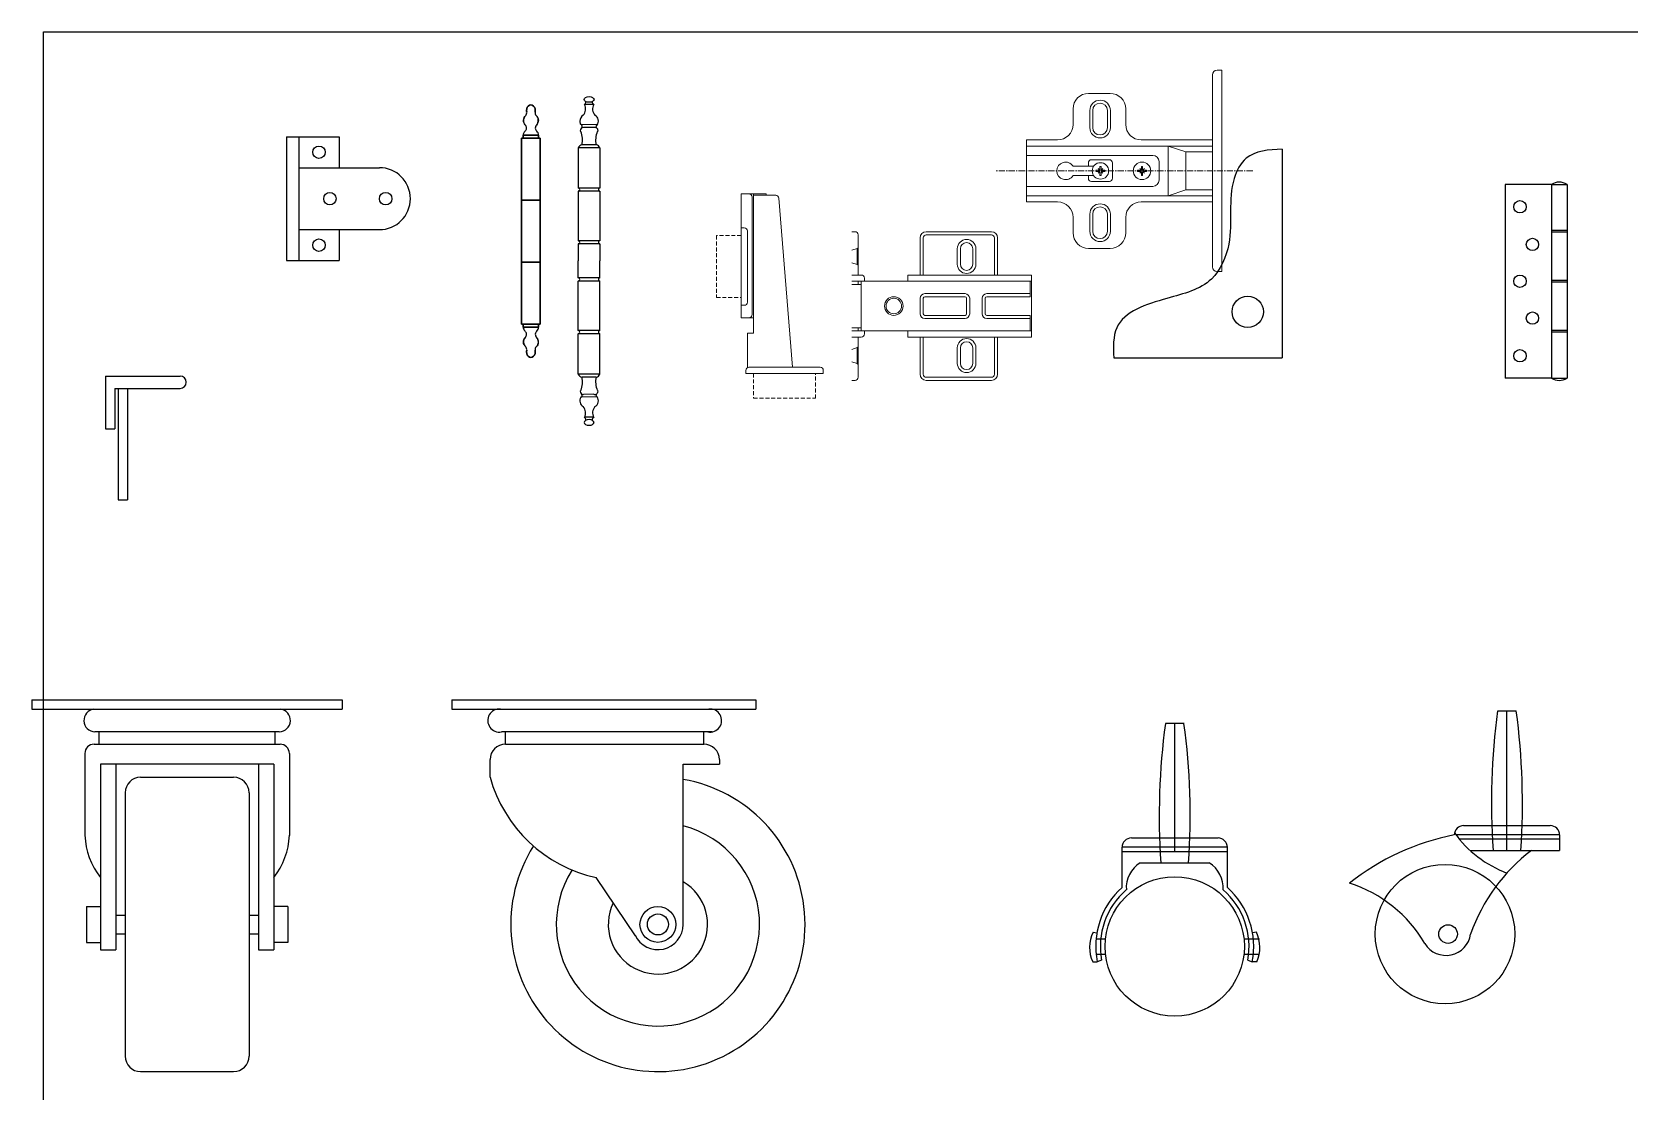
# Model space of a CAD drawing. Extents: x -159357 to -158161, y -75715 to -75088.
# Drawn here: x -159357 to -158841, y -75430 to -75088 of the extents above; entities that cross this region are included whole.
import ezdxf

# ---------------------------------------------------------------- set-up
doc = ezdxf.new("R2010")
doc.units = 0
doc.header["$LTSCALE"] = 2
doc.header["$MEASUREMENT"] = 0
doc.linetypes.add('CENTERX2', pattern=[4, 2.5, -0.5, 0.5, -0.5])
doc.linetypes.add('HIDDEN', pattern=[9.525, 6.35, -3.175])
doc.layers.get('0').update_dxf_attribs({"linetype": 'CONTINUOUS'})
for name, color, linetype, lineweight in [('01-가는선', 12, 'CONTINUOUS', 9), ('04-중심선', 62, 'CENTERX2', 9), ('HIDDEN', 7, 'HIDDEN', 5), ('MISC', 8, 'CONTINUOUS', 5), ('MISC2', 42, 'CONTINUOUS', 9), ('MISC3', 253, 'CONTINUOUS', 0), ('标注', 7, 'CONTINUOUS', 25)]:
    doc.layers.add(name, color=color, linetype=linetype, lineweight=lineweight)
for name, color, linetype in [('7主线', 7, 'CONTINUOUS'), ('9细线', 9, 'CONTINUOUS'), ('公司', 7, 'CONTINUOUS'), ('繪圖層', 7, 'CONTINUOUS')]:
    doc.layers.add(name, color=color, linetype=linetype)

# ---------------------------------------------------------------- blocks, each defined once
blk = doc.blocks.new('012')
at = {"layer": '7主线', "ltscale": 15}
for p, q in [((9170.44, 4806.66), (9187.44, 4806.66)), ((9170.44, 4806.66), (9170.44, 4766.66)), ((9174.44, 4806.66), (9174.44, 4766.66)), ((9187.44, 4806.66), (9187.44, 4796.66)), ((9174.44, 4796.66), (9200.44, 4796.66)), ((9174.44, 4776.66), (9200.44, 4776.66)), ((9187.44, 4776.66), (9187.44, 4766.66)), ((9170.44, 4766.66), (9187.44, 4766.66))]:
    blk.add_line(p, q, dxfattribs=at)
for centre in [(9180.94, 4801.66), (9184.46, 4786.66), (9202.46, 4786.66), (9180.94, 4771.66)]:
    blk.add_circle(centre, 2, dxfattribs=at)
blk.add_arc((9200.44, 4786.66), 10, 270, 90, dxfattribs=at)
blk = doc.blocks.new('013')
at = {"layer": '7主线', "ltscale": 15}
for p, q in [((9112.08, 4729.41), (9112.08, 4712.41)), ((9112.08, 4729.41), (9136.08, 4729.41)), ((9115.08, 4725.41), (9115.08, 4712.41)), ((9115.08, 4725.41), (9136.08, 4725.41)), ((9116.08, 4725.41), (9116.08, 4689.41)), ((9119.08, 4725.41), (9119.08, 4689.41)), ((9112.08, 4712.41), (9115.08, 4712.41)), ((9116.08, 4689.41), (9119.08, 4689.41))]:
    blk.add_line(p, q, dxfattribs=at)
blk.add_arc((9136.08, 4727.41), 2, 270, 90, dxfattribs=at)
blk = doc.blocks.new('A$C48B26C07')
at = {"layer": '9细线', "ltscale": 15}
for p, q in [((6, 70.73), (0, 70.73)), ((0, 10.73), (0, 70.73)), ((0, 70.73), (0, 10.73)), ((0, 70.73), (6, 70.73)), ((5.5, 71.73), (0.5, 71.73)), ((0.5, 71.73), (0.5, 70.73)), ((0.5, 70.73), (0.5, 71.73)), ((0.5, 71.73), (5.5, 71.73)), ((0.5, 71.73), (0.5, 70.73)), ((5.5, 70.73), (5.5, 71.73)), ((5.5, 71.73), (5.5, 70.73)), ((5.5, 71.73), (5.5, 70.73)), ((6, 70.73), (6, 10.73)), ((6, 10.73), (6, 70.73)), ((6, 50.73), (0, 50.73)), ((0, 50.73), (6, 50.73)), ((6, 30.73), (0, 30.73)), ((0, 30.73), (6, 30.73)), ((6, 10.73), (0, 10.73)), ((0, 10.73), (6, 10.73)), ((0.5, 9.73), (0.5, 10.73)), ((0.5, 10.73), (0.5, 9.73)), ((0.5, 9.73), (0.5, 10.73)), ((5.5, 10.73), (5.5, 9.73)), ((5.5, 9.73), (5.5, 10.73)), ((5.5, 9.73), (5.5, 10.73)), ((5.5, 9.73), (0.5, 9.73)), ((0.5, 9.73), (5.5, 9.73))]:
    blk.add_line(p, q, dxfattribs=at)
for centre, radius, start, end in [((0.5, 78.88), 1.17, 315.1215, 15.4027), ((0.5, 78.88), 1.17, 315.1215, 15.4027), ((5.5, 78.88), 1.17, 164.5973, 224.8785), ((5.5, 78.88), 1.17, 164.5973, 224.8785), ((2.26, 71.64), 1.76, 130.9746, 177.0071), ((2.26, 71.64), 1.76, 130.9746, 177.0071), ((0.18, 74.02), 1.4, 311.2728, 45.6311), ((0.18, 74.02), 1.4, 311.2728, 45.6311), ((5.82, 74.02), 1.4, 134.3689, 228.7272), ((5.82, 74.02), 1.4, 134.3689, 228.7272), ((3.74, 71.64), 1.76, 2.9929, 49.0254), ((3.74, 71.64), 1.76, 2.9929, 49.0254), ((2.26, 9.82), 1.76, 182.9929, 229.0254), ((2.26, 9.82), 1.76, 182.9929, 229.0254), ((0.18, 7.44), 1.4, 314.3689, 48.7272), ((0.18, 7.44), 1.4, 314.3689, 48.7272), ((5.82, 7.44), 1.4, 131.2728, 225.6311), ((5.82, 7.44), 1.4, 131.2728, 225.6311), ((3.74, 9.82), 1.76, 310.9746, 357.0071), ((3.74, 9.82), 1.76, 310.9746, 357.0071), ((0.5, 2.58), 1.17, 344.5973, 44.8785), ((0.5, 2.58), 1.17, 344.5973, 44.8785), ((5.5, 2.58), 1.17, 135.1215, 195.4027), ((5.5, 2.58), 1.17, 135.1215, 195.4027)]:
    blk.add_arc(centre, radius, start, end, dxfattribs=at)
at = {"layer": '9细线', "ltscale": 15, "extrusion": (0, 0, -1)}
for centre, major_axis, ratio, start_param, end_param in [((3, 76.45), (-2.4, 0), 0.933417, -0.696243, 0.798559), ((3, 79.67), (0, -1.79), 0.797867, 1.256636, 5.026549), ((3, 76.45), (2.4, 0), 0.933417, -0.798559, 0.745916), ((3, 5), (2.4, 0), 0.933417, 2.343034, 3.887509), ((3, 5), (-2.4, 0), 0.933417, 2.44535, 3.940152), ((3, 1.79), (0, -1.79), 0.797867, 4.398229, 8.168142)]:
    blk.add_ellipse(centre, major_axis=major_axis, ratio=ratio, start_param=start_param, end_param=end_param, dxfattribs=at)
at = {"layer": '9细线', "ltscale": 15}
for centre, major_axis, ratio, start_param, end_param in [((3, 76.45), (-2.4, 0), 0.933417, -0.798559, 0.745916), ((3, 79.67), (0, -1.79), 0.797867, 1.256636, 5.026549), ((3, 76.45), (2.4, 0), 0.933417, -0.696243, 0.798559), ((3, 5), (2.4, 0), 0.933417, 2.44535, 3.940152), ((3, 5), (-2.4, 0), 0.933417, 2.343034, 3.887509), ((3, 1.79), (0, -1.79), 0.797867, 4.398229, 8.168142)]:
    blk.add_ellipse(centre, major_axis=major_axis, ratio=ratio, start_param=start_param, end_param=end_param, dxfattribs=at)
blk = doc.blocks.new('019')
at = {"layer": '7主线', "ltscale": 15}
blk.add_blockref('A$C48B26C07', (9640.22, 4494.21), dxfattribs=at)
blk = doc.blocks.new('A$C40FB03D4')
for p, q in [((-12.5, 24), (-13.5, 24)), ((-11.5, 23), (-11.5, 10)), ((8.5, 10), (8.5, 22)), ((9.5, 10), (9.5, 22)), ((10.5, 24), (31.5, 24)), ((10.5, 23), (31.5, 23)), ((32.5, 10), (32.5, 22)), ((33.5, 10), (33.5, 22)), ((-11.84, 18.54), (-13.5, 17.98)), ((-11.84, 18.54), (-11.84, 13.43)), ((20.5, 13.5), (20.5, 18.5)), ((21.5, 13.5), (21.5, 18.5)), ((25.5, 18.5), (25.5, 13.5)), ((26.5, 18.5), (26.5, 13.5)), ((-11.84, 13.43), (-13.5, 13.98)), ((-10.5, 10), (-13.5, 10)), ((-13.5, 8), (44.5, 8)), ((-10.5, 7), (-13.5, 7)), ((-11.5, 8), (-11.5, 7)), ((-11.5, 8), (-11.5, 7)), ((-10.5, 8), (-10.5, -8)), ((-9.5, 8), (-9.5, 9)), ((4.5, 10), (44.5, 10)), ((4.5, 8), (4.5, 10)), ((44, 3), (44, 8)), ((44.5, -10), (44.5, 10)), ((8.5, -2.5), (8.5, 2.5)), ((9.5, -2.5), (9.5, 2.5)), ((10, 4), (23, 4)), ((10, 3), (23, 3)), ((23.5, -2.5), (23.5, 2.5)), ((24.5, -2.5), (24.5, 2.5)), ((28.5, -2.5), (28.5, 2.5)), ((29.5, -2.5), (29.5, 2.5)), ((30, 4), (44, 4)), ((30, 3), (44, 3)), ((10, -3), (23, -3)), ((10, -4), (23, -4)), ((30, -3), (44, -3)), ((30, -4), (44, -4)), ((44, -8), (44, -3)), ((-10.5, -7), (-13.5, -7)), ((-13.5, -8), (44.5, -8)), ((-10.5, -10), (-13.5, -10)), ((-11.5, -7), (-11.5, -8)), ((-11.5, -8), (-11.5, -7)), ((-11.5, -8), (-11.5, -7)), ((-11.5, -10), (-11.5, -23)), ((-9.5, -8), (-9.5, -9)), ((4.5, -10), (4.5, -8)), ((4.5, -10), (44.5, -10)), ((8.5, -22), (8.5, -10)), ((9.5, -22), (9.5, -10)), ((32.5, -22), (32.5, -10)), ((33.5, -22), (33.5, -10)), ((-11.84, -13.43), (-13.5, -13.98)), ((-11.84, -18.54), (-11.84, -13.43)), ((20.5, -18.5), (20.5, -13.5)), ((21.5, -18.5), (21.5, -13.5)), ((25.5, -13.5), (25.5, -18.5)), ((26.5, -13.5), (26.5, -18.5)), ((-11.84, -18.54), (-13.5, -17.98)), ((-12.5, -24), (-13.5, -24)), ((10.5, -23), (31.5, -23)), ((10.5, -24), (31.5, -24))]:
    blk.add_line(p, q)
for radius in [3, 2.5]:
    blk.add_circle((0, 0), radius)
for centre, radius, start, end in [((-12.5, 23), 1, 360, 90), ((10.5, 22), 2, 90, 180), ((10.5, 22), 1, 90, 180), ((23.5, 18.5), 3, 0, 180), ((31.5, 22), 2, 0, 90), ((31.5, 22), 1, 0, 90), ((-12, 19.01), 0.5, 288.4349, 0), ((23.5, 18.5), 2, 0, 180), ((-12, 12.96), 0.5, 0, 71.5651), ((23.5, 13.5), 3, 180, 0), ((23.5, 13.5), 2, 180, 0), ((-10.5, 9), 1, 0, 90), ((10, 2.5), 1.5, 90, 180), ((10, 2.5), 0.5, 90, 180), ((23, 2.5), 1.5, 0, 90), ((23, 2.5), 0.5, 0, 90), ((30, 2.5), 1.5, 90, 180), ((30, 2.5), 0.5, 90, 180), ((10, -2.5), 1.5, 180, 270), ((10, -2.5), 0.5, 180, 270), ((23, -2.5), 1.5, 270, 0), ((23, -2.5), 0.5, 270, 0), ((30, -2.5), 1.5, 180, 270), ((30, -2.5), 0.5, 180, 270), ((-10.5, -9), 1, 270, 0), ((-12, -12.96), 0.5, 288.4349, 0), ((23.5, -13.5), 3, 0, 180), ((23.5, -13.5), 2, 0, 180), ((-12, -19.01), 0.5, 0, 71.5651), ((23.5, -18.5), 3, 180, 0), ((23.5, -18.5), 2, 180, 0), ((-12.5, -23), 1, 270, 0), ((10.5, -22), 2, 180, 270), ((10.5, -22), 1, 180, 270), ((31.5, -22), 2, 270, 0), ((31.5, -22), 1, 270, 0)]:
    blk.add_arc(centre, radius, start, end)
blk = doc.blocks.new('hinge')
at = {"layer": 'HIDDEN', "ltscale": 0.1}
for points in [[(0, 26.5), (8, 26.5), (8, 6.5), (0, 6.5)], [(-24, -26), (-24, -18), (-4, -18), (-4, -26)]]:
    blk.add_lwpolyline(points, close=True, dxfattribs=at)
at = {"layer": 'MISC2'}
for p, q in [((-16.5, -16), (-12.11, 38.58)), ((-11.12, 39.5), (-4, 39.5)), ((0, 40), (-8, 40)), ((-8, 39.5), (-8, 40)), ((-4, -5), (-4, 40)), ((-3.5, 39), (-3.5, 1)), ((0, 40), (0, 0)), ((-2, 5), (-2, 28)), ((-1, 29), (0, 29)), ((-4, 0), (0, 0)), ((-3, 0), (0, 0)), ((-1, 4), (0, 4)), ((-4, -5), (-2, -5)), ((-4, -5), (-2, -5)), ((-2, -5), (-2, -16.13)), ((-26.5, -18), (-26.5, -17)), ((-1.5, -18), (-26.5, -18)), ((-2.5, -16), (-25.5, -16)), ((-1.5, -18), (-1.5, -17))]:
    blk.add_line(p, q, dxfattribs=at)
for centre, start, end in [((-11.12, 38.5), 90, 175.4057), ((-2.5, 39), 90, 180), ((-1, 28), 90, 180), ((-2.5, 1), 180, 270), ((-1, 5), 180, 270), ((-25.5, -17), 90, 180), ((-2.5, -17), 0, 90)]:
    blk.add_arc(centre, 1, start, end, dxfattribs=at)
blk = doc.blocks.new('A$C223F4AA5')
at = {"layer": 'MISC2', "xscale": -1}
blk.add_blockref('hinge', (-16.5, 16), dxfattribs=at)
blk = doc.blocks.new('A$C79321D02')
at = {"layer": '繪圖層'}
for p, q in [((9.15, 6.12), (9.04, 0.81)), ((15.52, 5.78), (15.52, 1.22)), ((16.52, 7), (16.52, 0)), ((16.52, 7), (29.52, 7)), ((29.52, 7), (29.52, 0)), ((30.52, 7), (30.52, 0)), ((30.52, 7), (46.52, 7)), ((46.52, 7), (46.52, 0)), ((47.52, 7), (47.52, 0)), ((47.52, 7), (53.02, 7)), ((58.52, 7), (53.02, 7)), ((58.52, 7), (58.52, 0)), ((59.52, 7), (59.52, 0)), ((75.52, 7), (59.52, 7)), ((75.52, 7), (75.52, 0)), ((76.52, 7), (76.52, 0)), ((89.52, 7), (76.52, 7)), ((89.52, 7), (89.52, 0)), ((90.52, 5.78), (90.52, 1.22)), ((96.9, 6.12), (97.01, 0.81)), ((2.55, 5), (2.55, 2)), ((10, 5), (9.94, 1.66)), ((10, 5), (9.94, 1.68)), ((76.52, 0), (76.52, 0)), ((96.05, 5), (96.11, 1.66)), ((103.5, 5), (103.5, 2)), ((16.52, 0), (29.52, 0)), ((16.52, 0), (29.52, 0)), ((30.52, 0), (46.52, 0)), ((47.52, 0), (53.02, 0)), ((58.52, 0), (53.02, 0)), ((75.52, 0), (59.52, 0)), ((89.52, 0), (76.52, 0)), ((89.52, 0), (76.52, 0))]:
    blk.add_line(p, q, dxfattribs=at)
for centre, radius, start, end in [((3.99, 7.7), 3.07, 241.8311, 310.819), ((7.91, 4.3), 2.2, 55.8429, 150.5301), ((9.68, 6.24), 0.539, 192.2605, 329.7045), ((11.01, 5.34), 1.07, 90.3564, 198.6712), ((11.01, 5.34), 1.07, 90.3564, 198.6712), ((10.34, 5.37), 1.24, 40.1162, 57.5463), ((10.34, 5.37), 1.24, 40.1162, 57.5463), ((14, 12.62), 7.01, 247.1959, 282.5442), ((17.16, 5.45), 1.67, 112.4927, 168.6459), ((30.02, 7), 0.5, 179.7088, 0.2912), ((47.02, 7), 0.5, 179.9484, 0.0516), ((59.02, 7), 0.5, 179.9484, 0.0516), ((76.02, 7), 0.5, 179.7088, 0.2912), ((88.89, 5.45), 1.67, 11.3541, 67.5073), ((92.05, 12.62), 7.01, 257.4558, 292.8041), ((95.71, 5.37), 1.24, 122.4537, 139.8838), ((95.04, 5.34), 1.07, 341.3288, 89.6436), ((96.37, 6.24), 0.539, 210.2955, 347.7395), ((98.14, 4.3), 2.2, 29.4699, 124.1571), ((102.06, 7.7), 3.07, 229.181, 298.1689), ((1.73, 5.45), 0.927, 260.9203, 331.2617), ((1.73, 1.55), 0.927, 28.7383, 99.0797), ((3.99, -0.7), 3.07, 49.181, 118.1689), ((7.91, 2.7), 2.2, 209.4699, 270), ((7.94, 2.59), 2.09, 269.2082, 301.6012), ((9.63, 0.73), 0.594, 35.4301, 172.6544), ((11.01, 1.66), 1.07, 178.1089, 269.6436), ((11.01, 1.66), 1.07, 178.1082, 180), ((7.91, 4.3), 2.2, 18.5409, 18.6261), ((7.91, 4.3), 2.2, 18.5409, 18.6283), ((11.01, 1.66), 1.07, 161.3288, 161.5042), ((10.34, 1.63), 1.24, 302.4537, 319.8838), ((10.34, 1.63), 1.24, 302.4537, 319.8838), ((14, -5.62), 7.01, 77.4558, 112.8041), ((17.16, 1.55), 1.67, 191.3541, 247.5073), ((30.02, 0), 0.5, 359.7088, 180.2912), ((47.02, 0), 0.5, 359.9484, 180.0516), ((59.02, 0), 0.5, 359.9484, 180.0516), ((76.02, 0), 0.5, 359.7088, 180.2912), ((88.89, 1.55), 1.67, 292.4927, 348.6459), ((92.05, -5.62), 7.01, 67.1959, 102.5442), ((95.71, 1.63), 1.24, 220.1162, 237.5463), ((95.04, 1.66), 1.07, 270.3564, 1.8918), ((96.42, 0.73), 0.594, 7.3456, 144.5699), ((98.14, 4.3), 2.2, 161.3739, 161.4591), ((98.14, 2.7), 2.2, 239.1905, 330.5301), ((102.06, -0.7), 3.07, 61.8311, 130.819), ((104.32, 5.45), 0.927, 208.7383, 279.0797), ((104.32, 1.55), 0.927, 80.9203, 151.2617)]:
    blk.add_arc(centre, radius, start, end, dxfattribs=at)
blk.add_ellipse((0.9, 3.5), major_axis=(0, -1.6), ratio=0.5625, dxfattribs=at)
at = {"layer": '繪圖層', "extrusion": (0, 0, -1)}
blk.add_ellipse((105.15, 3.5), major_axis=(0, -1.6), ratio=0.5625, dxfattribs=at)
blk = doc.blocks.new('A$C57737B93')
for p, q in [((15, 63.22), (0, 63.22)), ((0, 63.22), (0, 0.78)), ((15, 63.22), (20, 63.22)), ((15, 63.22), (15, 0.78)), ((20, 63.22), (20, 0.78)), ((20, 48.37), (15, 48.37)), ((20, 47.87), (15, 47.87)), ((20, 32.25), (15, 32.25)), ((20, 31.75), (15, 31.75)), ((20, 16.13), (15, 16.13)), ((20, 15.63), (15, 15.63)), ((15, 0.78), (0, 0.78)), ((15, 0.78), (20, 0.78))]:
    blk.add_line(p, q)
for centre in [(4.81, 56.04), (8.83, 43.89), (4.81, 32), (8.83, 20.11), (4.81, 7.96)]:
    blk.add_circle(centre, 2)
for centre, start, end in [((17.5, 59.62), 55.1769, 124.8231), ((17.5, 4.38), 235.1769, 304.8231)]:
    blk.add_arc(centre, 4.38, start, end)
blk = doc.blocks.new('A$C21170CDE')
at = {"layer": '01-가는선'}
for p, q in [((0, -32.5), (0, 32.5)), ((0, 32.5), (1.5, 32.5)), ((3, 31), (3, -31)), ((36, 25), (43, 25)), ((31, 20), (31, 15)), ((35.93, 19.49), (35.93, 13.97)), ((36.89, 19.49), (36.89, 13.97)), ((41.64, 13.97), (41.64, 19.49)), ((42.6, 19.49), (42.6, 13.97)), ((48, 20), (48, 15)), ((3, 10), (26, 10)), ((3, 8), (63, 8)), ((11.55, 6.14), (3, 6.14)), ((17.24, 8), (11.55, 6.14)), ((11.55, 6.14), (11.55, -6.14)), ((17.24, 8), (17.24, -8)), ((53, 10), (63, 10)), ((63, 10), (63, -10)), ((20.24, 3), (20.24, -3)), ((22.24, 5), (63, 5)), ((24.29, 0.2), (25.37, 0.2)), ((25.44, 0.29), (24.98, 0.77)), ((25.53, 1.44), (25.53, 0.36)), ((25.93, 1.44), (25.93, 0.36)), ((26.02, 0.29), (26.48, 0.77)), ((26.09, 0.2), (27.17, 0.2)), ((37.71, 0.2), (38.79, 0.2)), ((38.86, 0.29), (38.4, 0.77)), ((38.95, 1.44), (38.95, 0.36)), ((39.35, 1.44), (39.35, 0.36)), ((39.44, 0.29), (39.9, 0.77)), ((39.5, 0.2), (40.59, 0.2)), ((48.01, 1.5), (41.33, 1.5)), ((22.24, -5), (63, -5)), ((24.29, -0.2), (25.37, -0.2)), ((25.44, -0.29), (24.98, -0.77)), ((25.53, -0.36), (25.53, -1.44)), ((25.93, -0.36), (25.93, -1.44)), ((26.02, -0.29), (26.48, -0.77)), ((26.09, -0.2), (27.17, -0.2)), ((37.71, -0.2), (38.79, -0.2)), ((38.86, -0.29), (38.4, -0.77)), ((38.95, -0.36), (38.95, -1.44)), ((39.35, -0.36), (39.35, -1.44)), ((39.44, -0.29), (39.9, -0.77)), ((39.5, -0.2), (40.59, -0.2)), ((48.01, -1.5), (41.33, -1.5)), ((11.55, -6.14), (3, -6.14)), ((3, -8), (63, -8)), ((3, -10), (26, -10)), ((17.24, -8), (11.55, -6.14)), ((53, -10), (63, -10)), ((31, -15), (31, -20)), ((35.93, -19.49), (35.93, -13.97)), ((36.89, -19.49), (36.89, -13.97)), ((41.64, -13.97), (41.64, -19.49)), ((42.6, -19.49), (42.6, -13.97)), ((48, -15), (48, -20)), ((36, -25), (43, -25)), ((1.5, -32.5), (0, -32.5))]:
    blk.add_line(p, q, dxfattribs=at)
blk.add_lwpolyline([(43.04, -1.5), (43.04, -2.39, -0.414214), (42.04, -3.39), (36.25, -3.39, -0.414214), (35.25, -2.39), (35.25, 2.59, -0.414214), (36.25, 3.59), (42.04, 3.59, -0.414214), (43.04, 2.59), (43.04, 1.5)], format="xyb", dxfattribs=at)
for centre, radius in [((25.73, 0), 2.83), ((39.15, 0), 2.65)]:
    blk.add_circle(centre, radius, dxfattribs=at)
for centre, radius, start, end in [((1.5, 31), 1.5, 0, 90), ((36, 20), 5, 90, 180), ((39.26, 19.49), 3.33, 0, 180), ((39.26, 19.49), 2.38, 0, 180), ((43, 20), 5, 0, 90), ((26, 15), 5, 270, 0), ((39.26, 13.97), 3.33, 180, 0), ((39.26, 13.97), 2.38, 180, 0), ((53, 15), 5, 180, 270), ((22.24, 3), 2, 90, 180), ((25.73, 0), 1.45, 172.0856, 187.9144), ((25.73, 0), 0.41, 119.1868, 150.8132), ((25.73, 0), 1.45, 82.0856, 97.9144), ((25.73, 0), 0.41, 29.1868, 60.8132), ((25.73, 0), 1.45, 352.0856, 7.9144), ((39.15, 0), 1.45, 172.0856, 187.9144), ((39.15, 0), 0.41, 119.1868, 150.8132), ((39.15, 0), 1.45, 82.0856, 97.9144), ((39.15, 0), 0.41, 29.1868, 60.8132), ((39.15, 0), 1.45, 352.0856, 7.9144), ((50.41, 0), 2.83, 211.9594, 148.0406), ((22.24, -3), 2, 180, 270), ((25.73, 0), 0.41, 209.1868, 240.8132), ((25.73, 0), 1.45, 262.0856, 277.9144), ((25.73, 0), 0.41, 299.1868, 330.8132), ((39.15, 0), 0.41, 209.1868, 240.8132), ((39.15, 0), 1.45, 262.0856, 277.9144), ((39.15, 0), 0.41, 299.1868, 330.8132), ((26, -15), 5, 0, 90), ((53, -15), 5, 90, 180), ((39.26, -13.97), 3.33, 0, 180), ((39.26, -13.97), 2.38, 0, 180), ((36, -20), 5, 180, 270), ((39.26, -19.49), 3.33, 180, 0), ((39.26, -19.49), 2.38, 180, 0), ((43, -20), 5, 270, 0), ((1.5, -31), 1.5, 270, 0)]:
    blk.add_arc(centre, radius, start, end, dxfattribs=at)
at = {"layer": '04-중심선', "ltscale": 0.4}
blk.add_line((-10, 0), (73, 0), dxfattribs=at)

msp = doc.modelspace()

# ---------------------------------------------------------------- linework, layer by layer
at = {"color": 0}
for p, q in [((-158953.22, -75125.51), (-158953.22, -75192.9)), ((-159007.65, -75192.9), (-158953.22, -75192.9)), ((-159356.83, -75303.26), (-159256.64, -75303.26)), ((-159356.83, -75303.26), (-159356.83, -75306.26)), ((-159256.64, -75303.26), (-159256.64, -75303.26)), ((-159256.64, -75303.26), (-159256.64, -75306.26)), ((-159221.34, -75303.26), (-159123.15, -75303.26)), ((-159221.34, -75303.26), (-159221.34, -75306.26)), ((-159123.15, -75303.26), (-159123.15, -75306.26)), ((-159356.83, -75306.26), (-159256.64, -75306.26)), ((-159221.34, -75306.26), (-159123.15, -75306.26)), ((-158990.95, -75310.86), (-158984.95, -75310.86)), ((-158987.95, -75352.19), (-158987.95, -75310.86)), ((-158883.7, -75306.87), (-158877.7, -75306.87)), ((-158880.7, -75351.87), (-158880.7, -75306.87)), ((-159276.99, -75313.61), (-159336.48, -75313.61)), ((-159335.16, -75317.58), (-159335.16, -75313.61)), ((-159278.31, -75317.58), (-159278.31, -75313.61)), ((-159137.21, -75313.61), (-159205.27, -75313.61)), ((-159203.96, -75317.58), (-159203.96, -75313.61)), ((-159139.94, -75317.58), (-159139.94, -75313.61)), ((-159339.74, -75320.58), (-159339.74, -75347.01)), ((-159336.74, -75317.58), (-159276.74, -75317.58)), ((-159273.74, -75320.58), (-159273.74, -75347.01)), ((-159203.96, -75317.58), (-159139.94, -75317.58)), ((-159334.74, -75324.06), (-159334.74, -75383.92)), ((-159278.74, -75324.06), (-159334.74, -75324.06)), ((-159329.74, -75324.06), (-159329.74, -75383.92)), ((-159283.74, -75324.06), (-159283.74, -75383.92)), ((-159278.74, -75324.06), (-159278.74, -75383.92)), ((-159208.96, -75328.26), (-159208.96, -75322.58)), ((-159146.62, -75324.06), (-159134.94, -75324.06)), ((-159146.62, -75375.76), (-159146.62, -75324.06)), ((-159134.94, -75322.58), (-159134.94, -75324.06)), ((-159321.74, -75328.26), (-159291.74, -75328.26)), ((-159326.74, -75333.26), (-159326.74, -75418.26)), ((-159286.74, -75333.26), (-159286.74, -75418.26)), ((-158897.28, -75346.69), (-158863.7, -75346.69)), ((-158894.7, -75343.87), (-158866.7, -75343.87)), ((-158863.7, -75346.87), (-158863.7, -75351.87)), ((-159004.95, -75350.69), (-158970.95, -75350.69)), ((-159004.95, -75363.86), (-159004.95, -75350.86)), ((-159001.95, -75347.86), (-158973.95, -75347.86)), ((-158970.95, -75363.86), (-158970.95, -75350.86)), ((-158896.11, -75348.19), (-158863.7, -75348.19)), ((-158892.62, -75351.87), (-158863.7, -75351.87)), ((-159004.95, -75352.19), (-158970.95, -75352.19)), ((-158999.07, -75355.86), (-158976.83, -75355.86)), ((-159162.02, -75379.46), (-159174.75, -75360.64)), ((-159339.22, -75369.97), (-159334.74, -75369.97)), ((-159339.22, -75369.97), (-159339.22, -75381.55)), ((-159274.25, -75369.97), (-159278.74, -75369.97)), ((-159274.25, -75369.97), (-159274.25, -75381.55)), ((-159329.74, -75372.76), (-159326.74, -75372.76)), ((-159286.74, -75372.76), (-159283.74, -75372.76)), ((-159339.22, -75381.55), (-159334.74, -75381.55)), ((-159329.74, -75378.76), (-159326.74, -75378.76)), ((-159286.74, -75378.76), (-159283.74, -75378.76)), ((-159274.25, -75381.55), (-159278.74, -75381.55)), ((-159014.31, -75378.31), (-159013.08, -75378.52)), ((-159013.33, -75380.36), (-159010.31, -75380.36)), ((-158965.59, -75380.36), (-158960.56, -75380.36)), ((-158961.59, -75378.31), (-158962.82, -75378.52)), ((-159334.74, -75383.92), (-159329.74, -75383.92)), ((-159283.74, -75383.92), (-159278.74, -75383.92)), ((-159014.43, -75387.83), (-159012.96, -75387.83)), ((-159013.33, -75385.36), (-159010.31, -75385.36)), ((-159011.53, -75387.33), (-159012.96, -75387.83)), ((-158965.59, -75385.36), (-158960.56, -75385.36)), ((-158964.37, -75387.33), (-158962.94, -75387.83)), ((-158961.47, -75387.83), (-158962.94, -75387.83)), ((-159321.74, -75423.26), (-159291.74, -75423.26))]:
    msp.add_line(p, q, dxfattribs=at)
for centre, radius in [((-158900.7, -75378.87), 22.5), ((-158987.95, -75382.86), 22.5), ((-159154.77, -75375.76), 5.79), ((-159154.77, -75375.76), 3.39), ((-158899.7, -75378.87), 3)]:
    msp.add_circle(centre, radius, dxfattribs=at)
for centre, radius, start, end in [((-159336.37, -75309.93), 3.69, 96.9998, 268.3017), ((-159277.1, -75309.93), 3.69, 271.6237, 83.0748), ((-159205.98, -75309.96), 3.72, 84.2849, 281.0166), ((-159137.92, -75309.96), 3.72, 258.9834, 95.7151), ((-158769.71, -75340.7), 223.24, 172.3196, 183.8951), ((-159206.19, -75340.7), 223.24, 356.1049, 7.6804), ((-158662.47, -75336.7), 223.24, 172.3196, 183.8951), ((-159098.94, -75336.7), 223.24, 356.1049, 7.6804), ((-159336.74, -75320.58), 3, 90, 180), ((-159276.74, -75320.58), 3, 0, 90), ((-159203.96, -75322.58), 5, 90, 180), ((-159139.94, -75322.58), 5, 0, 90), ((-159321.74, -75333.26), 5, 90, 180), ((-159291.74, -75333.26), 5, 0, 90), ((-159164.87, -75315.93), 45.79, 195.6251, 257.5316), ((-159154.77, -75375.76), 47.5, 147.7836, 80.1188), ((-159154.77, -75375.76), 32.81, 147.6233, 75.6162), ((-158882.7, -75423.87), 78.45, 101.0282, 128.4814), ((-158894.7, -75346.87), 3, 90, 180), ((-158867.89, -75324.89), 36.6, 215.6388, 249.5051), ((-158866.7, -75346.87), 3, 0, 90), ((-159316.21, -75346.11), 23.54, 182.1822, 218.1068), ((-159297.26, -75346.11), 23.54, 321.8932, 357.8178), ((-159001.95, -75350.86), 3, 90, 180), ((-158973.95, -75350.86), 3, 0, 90), ((-158836.75, -75398.78), 59.16, 127.5439, 160.3364), ((-158994.11, -75363.94), 9.48, 121.5743, 184.2055), ((-158981.79, -75363.94), 9.48, 355.7945, 58.4257), ((-159154.77, -75375.76), 16.02, 154.3493, 59.4068), ((-158987.95, -75382.86), 25.5, 131.8103, 191.2355), ((-158987.95, -75382.86), 24, 130.5916, 190.7166), ((-158987.95, -75382.86), 24, 349.2834, 49.4084), ((-158987.95, -75382.86), 25.5, 348.7645, 48.1897), ((-158944.72, -75403.86), 43.46, 30.261, 72.3118), ((-159154.77, -75375.76), 8.15, 204.8344, 0), ((-159004.48, -75383.2), 10.97, 153.5472, 204.9608), ((-158971.42, -75383.2), 10.97, 335.0392, 26.4528), ((-158900.37, -75377.8), 7.98, 211.4628, 352.2925), ((-159321.74, -75418.26), 5, 180, 270), ((-159291.74, -75418.26), 5, 270, 0)]:
    msp.add_arc(centre, radius, start, end, dxfattribs=at)
at = {"layer": '公司', "color": 0}
msp.add_circle((-158964.38, -75178.04), 5.05, dxfattribs=at)
msp.add_spline([(-158953.22, -75125.51), (-158964.89, -75128.49), (-158968.74, -75135.01), (-158970.49, -75156.17), (-158976.09, -75167.47), (-158990.46, -75173.72), (-159006.67, -75183.18), (-159007.65, -75192.9)], degree=3, dxfattribs=at)
at = {"layer": '标注', "color": 7}
msp.add_lwpolyline([(-159353.11, -75087.72), (-158161.27, -75087.72), (-158161.27, -75715.49), (-159353.11, -75715.49)], close=True, dxfattribs=at)

# ---------------------------------------------------------------- block references
at = {"color": 0, "xscale": -1}
msp.add_blockref('A$C21170CDE', (-158972.77, -75132.56), dxfattribs=at)
at = {"color": 0, "rotation": 270}
msp.add_blockref('A$C79321D02', (-159180.49, -75108.6), dxfattribs=at)
at = {"color": 0}
msp.add_blockref('A$C57737B93', (-158881.31, -75200.19), dxfattribs=at)
at = {"layer": '7主线', "color": 0}
for name, p in [('019', (-168838.99, -79686.95)), ('012', (-168445.12, -79928.19)), ('013', (-168445.12, -79928.19))]:
    msp.add_blockref(name, p, dxfattribs=at)
at = {"layer": 'MISC', "color": 0}
msp.add_blockref('A$C223F4AA5', (-159111.38, -75195.95), dxfattribs=at)
at = {"layer": 'MISC3', "color": 0, "extrusion": (0, 0, -1), "xscale": -1, "zscale": -1}
msp.add_blockref('A$C40FB03D4', (159078.63, -75176.18), dxfattribs=at)

doc.saveas('drawing.dxf')
